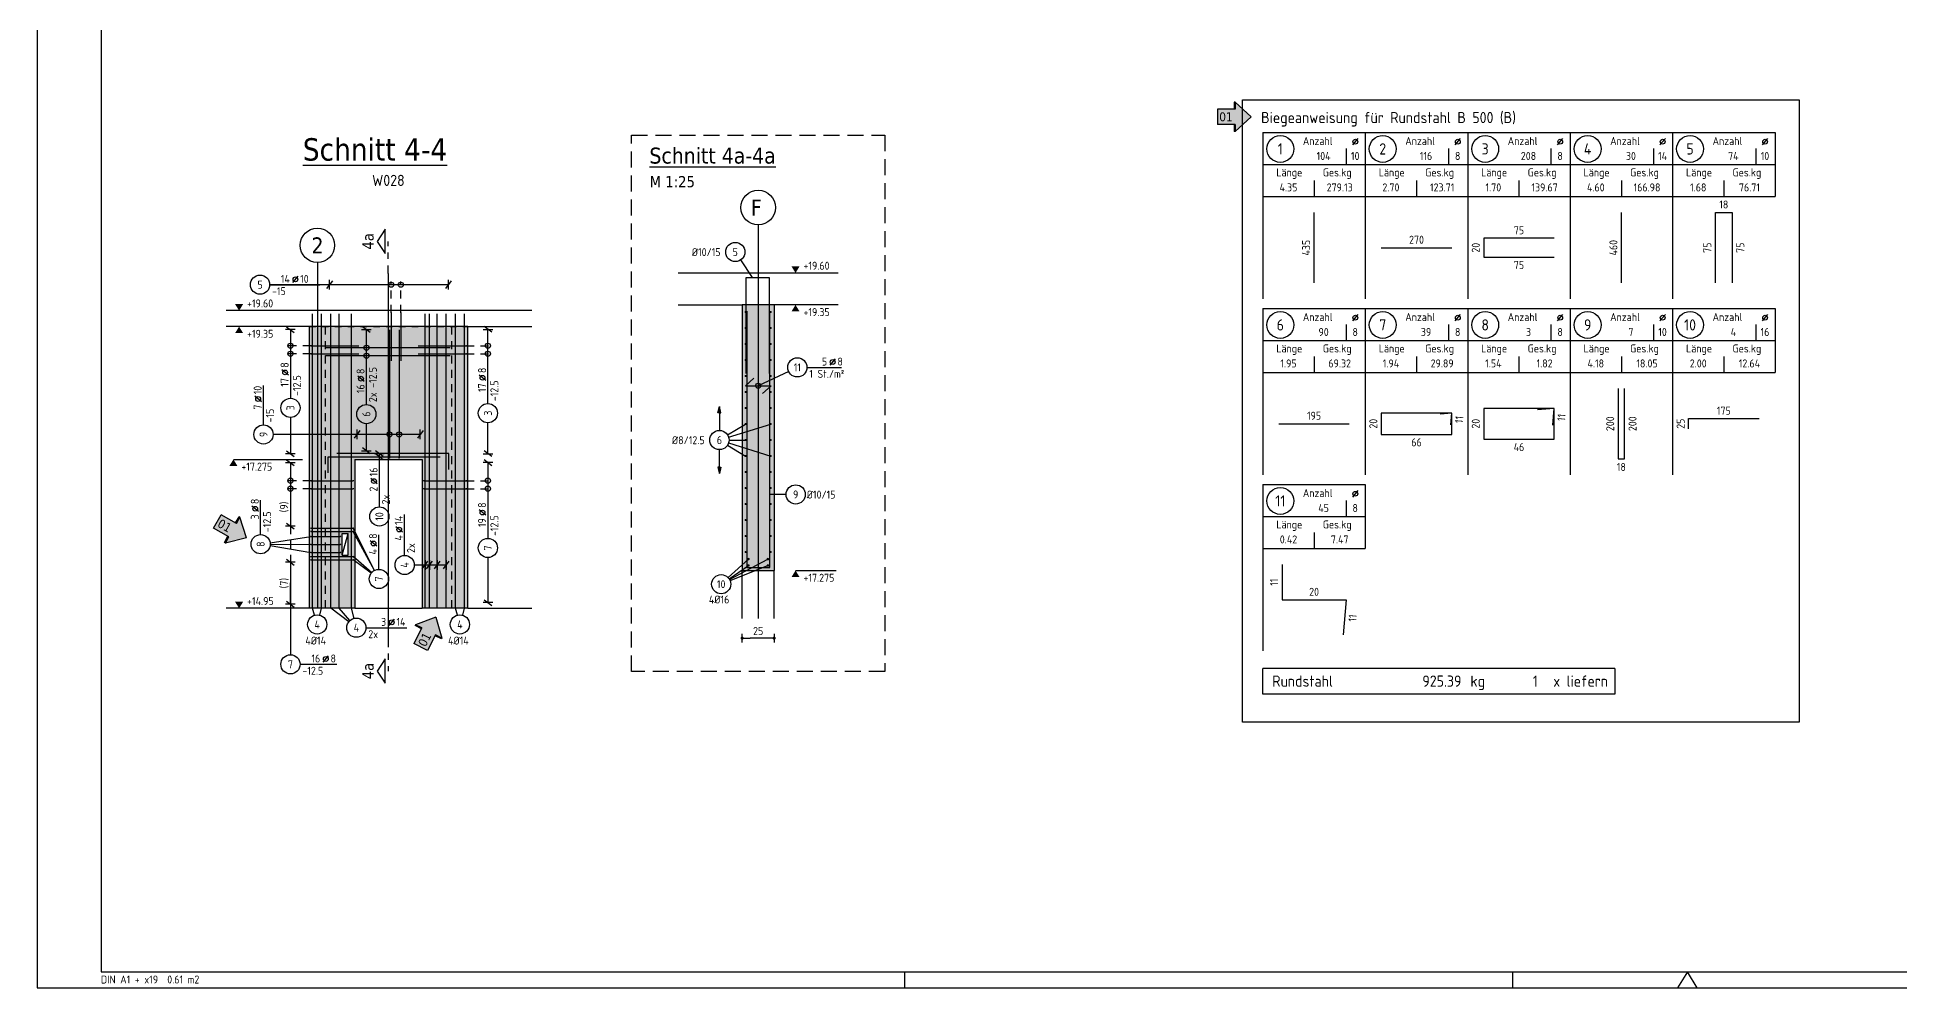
# Model space of a CAD drawing. Extents: x 0 to 59.2, y -11.4 to 29.7.
# Drawn here: x 0 to 29.09, y 0 to 14.85 of the extents above; entities that cross this region are included whole.
import ezdxf
from ezdxf.enums import TextEntityAlignment as Align

# ---------------------------------------------------------------- set-up
doc = ezdxf.new("R2010")
doc.units = 0
doc.header["$LTSCALE"] = 0.5
for name, pattern in [('AUSGEZOGEN', [1000.01, 1000, 0.01]), ('DASHDOTSMALL', [1.05, 0.5, -0.25, 0.05, -0.25]), ('DOT', [0.175, 0.05, -0.125]), ('STRICHLINIE', [0.75, 0.5, -0.25]), ('STRICHPUNKT2', [0.55, 0.25, -0.125, 0.05, -0.125]), ('VERDECKT', [0.375, 0.25, -0.125])]:
    doc.linetypes.add(name, pattern=pattern)
for name, color, linetype in [('ACHSEN', 7, 'Continuous'), ('AFU', 7, 'Continuous'), ('BETON', 7, 'Continuous'), ('DETAIL', 7, 'Continuous'), ('DRUEBER', 7, 'Continuous'), ('grau_dunkel', 7, 'Continuous'), ('grau_hell', 7, 'Continuous'), ('grau_mittel', 7, 'Continuous'), ('HILFE', 7, 'Continuous'), ('index', 7, 'Continuous'), ('koten', 7, 'Continuous'), ('MASSE', 7, 'Continuous'), ('OBJEKT', 7, 'Continuous'), ('RAHMEN', 7, 'Continuous'), ('RND', 7, 'Continuous'), ('RND_BILD', 7, 'Continuous'), ('SCHNITTE', 7, 'Continuous'), ('SFP_Achsen', 7, 'Continuous'), ('TEXT', 7, 'Continuous'), ('VERDECKT', 7, 'Continuous')]:
    doc.layers.add(name, color=color, linetype=linetype)
doc.layers.add('NOPLOT', color=7, linetype='Continuous', plot=False)
doc.styles.add('helv', font='tahoma.ttf')
doc.styles.add('txt', font='isocp.shx')
doc.linetypes.add('AFU_50K', pattern='A,0.15,["/",Standard,S=0.2,R=0,X=-0.01,Y=-0.1],0.07,["/",Standard,S=0.2,R=0,X=-0.01,Y=-0.1],0.15', length=0.37)
doc.linetypes.add('AFU_50L', pattern='A,0.75,["/",Standard,S=0.2,R=0,X=-0.01,Y=-0.1],0.07,["/",Standard,S=0.2,R=0,X=-0.01,Y=-0.1],0.75', length=1.57)
doc.dimstyles.new('DOT_I', dxfattribs={"dimscale": 0.5, "dimtxt": 0.25, "dimasz": 0.25, "dimexe": 0.1, "dimexo": 0.3, "dimgap": 0.1, "dimtad": 1, "dimdec": 3, "dimzin": 3, "dimtxsty": 'txt', "dimblk": 'DOT', "dimblk1": 'DOT', "dimblk2": 'DOT', "dimsah": 1, "dimcen": 0.1, "dimse1": 1, "dimse2": 1, "dimazin": 0, "dimtfac": 1, "dimtdec": 4, "dimtix": 1, "dimtmove": 2, "dimatfit": 3, "dimfxl": 0, "dimtvp": 1, "dimtolj": 1, "dimtzin": 0, "dimarcsym": 0})

# ---------------------------------------------------------------- blocks, each defined once
blk = doc.blocks.new('A1-19-0')
at = {"layer": 'RAHMEN'}
for p, q in [((0, 59.4), (0, 0)), ((0, 0), (103.1, 0))]:
    blk.add_line(p, q, dxfattribs=at)
at = {"layer": 'RAHMEN', "color": 5}
for p, q in [((2, 58.9), (2, 0.5)), ((2, 0.5), (102.6, 0.5))]:
    blk.add_line(p, q, dxfattribs=at)
at = {"layer": 'RAHMEN', "color": 7}
for p, q in [((27.1, 0), (27.1, 0.5)), ((46.1, 0), (46.1, 0.5))]:
    blk.add_line(p, q, dxfattribs=at)
at = {"layer": 'RAHMEN', "color": 7, "linetype": 'Continuous'}
for p, q in [((51.55, 0.5), (51.24, 0)), ((51.86, 0), (51.55, 0.5))]:
    blk.add_line(p, q, dxfattribs=at)
at = {"layer": 'RAHMEN', "color": 7, "style": 'txt'}
blk.add_text('DIN A1 + x19  0.61 m2', height=0.25, dxfattribs=at).set_placement((1.989, 0.133))
blk = doc.blocks.new('SCHN-2')
at = {"layer": 'SCHNITTE', "color": 6, "linetype": 'Continuous'}
blk.add_lwpolyline([(0.378, 0.088), (0, 0.34), (-0.378, 0.088)], close=True, dxfattribs=at)
at = {"layer": 'SCHNITTE', "color": 1, "linetype": 'DASHDOTSMALL', "style": 'helv'}
blk.add_attdef('SCHN-2', text='', height=0.35, dxfattribs=at).set_placement((0, 0.45), align=Align.CENTER)
blk = doc.blocks.new('okrd_o')
at = {"layer": 'koten', "color": 7, "linetype": 'Continuous'}
blk.add_solid([(-0.125, 0.202), (0.125, 0.202), (0, 0)], dxfattribs=at)
at = {"layer": 'koten', "style": 'txt'}
blk.add_attdef('OKRD', (0.25, 0.1), '', height=0.25, dxfattribs=at)
blk = doc.blocks.new('okrd_u')
at = {"layer": 'koten', "color": 7, "linetype": 'Continuous'}
blk.add_solid([(-0.125, -0.202), (0.125, -0.202), (0, 0)], dxfattribs=at)
at = {"layer": 'koten', "style": 'txt'}
blk.add_attdef('OKRD', (0.25, -0.35), '', height=0.25, dxfattribs=at)
blk = doc.blocks.new('lei_gre')
at = {"layer": 'RND', "color": 7, "linetype": 'Continuous'}
for p, q in [((-0.09, -0.12), (0.09, 0.12)), ((0, 0.15), (0, -0.15))]:
    blk.add_line(p, q, dxfattribs=at)
blk = doc.blocks.new('RND_LEI')
at = {"layer": 'RND', "color": 7, "linetype": 'Continuous'}
blk.add_line((1.022, 0.066), (1.19, 0.27), dxfattribs=at)
for centre, radius in [((0, 0), 0.3), ((1.106, 0.168), 0.075)]:
    blk.add_circle(centre, radius, dxfattribs=at)
at = {"layer": 'RND', "color": 7, "linetype": 'Continuous', "style": 'txt'}
blk.add_attdef('POSL', text='', height=0.25, dxfattribs=at).set_placement((0, 0), align=Align.MIDDLE)
blk.add_attdef('ANZ', text='', height=0.25, dxfattribs=at).set_placement((0.931, 0.057), align=Align.RIGHT)
for tag, p in [('DUM', (1.253, 0.057)), ('ABSTD', (1.674, 0.057)), ('POSTXT', (0.374, -0.327))]:
    blk.add_attdef(tag, p, '', height=0.25, dxfattribs=at)
blk = doc.blocks.new('RND_HIN')
at = {"layer": 'RND', "color": 7, "linetype": 'Continuous'}
blk.add_circle((0, 0), 0.3, dxfattribs=at)
at = {"layer": 'RND', "color": 7, "linetype": 'Continuous', "style": 'txt'}
blk.add_attdef('POSI', text='', height=0.25, dxfattribs=at).set_placement((0, 0), align=Align.MIDDLE)
blk = doc.blocks.new('DOT')
at = {"layer": 'MASSE', "color": 7, "linetype": 'Continuous'}
for p, q in [((0, 0), (-1, 0)), ((0, 0.54), (0, -0.54))]:
    blk.add_line(p, q, dxfattribs=at)
at = {"layer": 'MASSE', "color": 7, "linetype": 'Continuous', "const_width": 0.2}
blk.add_lwpolyline([(-0.1, 0, 1), (0.1, 0, 1)], format="xyb", close=True, dxfattribs=at)
blk = doc.blocks.new('*D35')
at = {"layer": 'Defpoints', "color": 0, "linetype": 'AUSGEZOGEN', "transparency": 16777216}
for p in [(11.011, 5.462), (11.011, 5.462), (11.511, 5.462)]:
    blk.add_point(p, dxfattribs=at)
at = {"layer": 'MASSE', "color": 0, "linetype": 'AUSGEZOGEN', "lineweight": -2, "transparency": 16777216}
blk.add_line((11.386, 5.462), (11.136, 5.462), dxfattribs=at)
at = {"layer": 'MASSE', "color": 0, "linetype": 'AUSGEZOGEN', "lineweight": -2, "transparency": 16777216, "xscale": 0.125, "yscale": 0.125, "zscale": 0.125, "rotation": 180}
blk.add_blockref('DOT', (11.011, 5.462), dxfattribs=at)
at = {"layer": 'MASSE', "color": 0, "linetype": 'AUSGEZOGEN', "lineweight": -2, "transparency": 16777216, "xscale": 0.125, "yscale": 0.125, "zscale": 0.125}
blk.add_blockref('DOT', (11.511, 5.462), dxfattribs=at)
at = {"layer": 'MASSE', "color": 0, "linetype": 'AUSGEZOGEN', "transparency": 16777216, "insert": (11.261, 5.574), "char_height": 0.125, "attachment_point": 5, "style": 'txt'}
blk.add_mtext('\\A1;25', dxfattribs=at)
blk = doc.blocks.new('Pfeillinie')
at = {"layer": 'TEXT', "linetype": 'Continuous'}
blk.add_hatch(color=7, dxfattribs=at).paths.add_polyline_path([(0, 0), (-0.8, 0.2), (-0.8, 0), (-0.8, -0.2)])
at = {"layer": 'TEXT', "color": 7, "linetype": 'Continuous'}
for p, q in [((-0.8, 0), (-0.8, 0.2)), ((-0.8, 0.2), (0, 0)), ((-0.8, 0), (-0.8, -0.2)), ((-0.8, -0.2), (0, 0))]:
    blk.add_line(p, q, dxfattribs=at)
blk = doc.blocks.new('RND_LIS2')
at = {"layer": 'RND', "color": 3, "linetype": 'Continuous'}
for p, q in [((0, 0), (0, -5.2)), ((0, 0), (3.2, 0)), ((3.2, 0), (3.2, -2)), ((2.6, -0.503), (2.6, -1)), ((0, -1), (3.2, -1)), ((1.6, -1.503), (1.6, -2)), ((0, -2), (3.2, -2))]:
    blk.add_line(p, q, dxfattribs=at)
at = {"layer": 'RND', "color": 7, "linetype": 'Continuous'}
blk.add_line((2.805, -0.39), (2.973, -0.186), dxfattribs=at)
at = {"layer": 'RND', "color": 1, "linetype": 'Continuous'}
blk.add_circle((0.545, -0.513), 0.42, dxfattribs=at)
at = {"layer": 'RND', "color": 7, "linetype": 'Continuous'}
blk.add_circle((2.889, -0.288), 0.075, dxfattribs=at)
at = {"layer": 'RND', "color": 7, "linetype": 'Continuous', "style": 'txt'}
for s, p in [('Anzahl', (1.249, -0.391)), ('Länge', (0.42, -1.373)), ('Ges.kg', (1.872, -1.373))]:
    blk.add_text(s, height=0.25, dxfattribs=at).set_placement(p)
at = {"layer": 'RND', "color": 1, "linetype": 'Continuous', "style": 'txt'}
blk.add_attdef('POS1', text='', height=0.35, dxfattribs=at).set_placement((0.545, -0.513), align=Align.MIDDLE)
at = {"layer": 'RND', "color": 7, "linetype": 'Continuous', "style": 'txt'}
for tag, p in [('STK1', (1.897, -0.859)), ('DS1', (2.885, -0.859)), ('LANG1', (0.8, -1.841)), ('GEW', (2.4, -1.841))]:
    blk.add_attdef(tag, text='', height=0.25, dxfattribs=at).set_placement(p, align=Align.CENTER)
blk = doc.blocks.new('RND_SUM')
at = {"layer": 'RND', "color": 5, "linetype": 'Continuous'}
for p, q in [((0, 0), (0, 0.8)), ((11, 0.8), (0, 0.8)), ((11, 0.8), (11, 0)), ((11, 0), (0, 0))]:
    blk.add_line(p, q, dxfattribs=at)
at = {"layer": 'RND', "color": 1, "linetype": 'Continuous', "style": 'txt'}
for s, p in [('Rundstahl', (0.292, 0.235)), ('kg', (6.483, 0.235))]:
    blk.add_text(s, height=0.35, dxfattribs=at).set_placement(p)
blk.add_text('x liefern', height=0.35, dxfattribs=at).set_placement((10.784, 0.235), align=Align.RIGHT)
for tag, p in [('RND-S', (6.203, 0.235)), ('RND-Z', (8.59, 0.235))]:
    blk.add_attdef(tag, text='', height=0.35, dxfattribs=at).set_placement(p, align=Align.RIGHT)
blk = doc.blocks.new('hin_ind5')
at = {"layer": 'grau_hell', "linetype": 'AUSGEZOGEN'}
h = blk.add_hatch(color=9, dxfattribs=at)
h.dxf.hatch_style = 2
h.paths.add_polyline_path([(0, 0), (0.619, -0.577), (0.619, -0.3), (1.306, -0.3), (1.306, 0.3), (0.619, 0.3), (0.619, 0.577)])
h.paths.add_polyline_path([(0.34, -0.274), (1.311, -0.274), (1.311, 0.274), (0.34, 0.274)], flags=9)
at = {"layer": 'OBJEKT', "linetype": 'AUSGEZOGEN'}
for points in [[(0.619, 0.3), (0.66, 0.3), (0.66, 0.577), (0.619, 0.577)], [(0.619, -0.577), (0.66, -0.577), (0.66, -0.3), (0.619, -0.3)]]:
    blk.add_hatch(color=1, dxfattribs=at).paths.add_polyline_path(points)
at = {"layer": 'OBJEKT', "color": 1, "linetype": 'AUSGEZOGEN'}
for p, q in [((0, 0), (0.619, 0.577)), ((0, 0), (0.619, -0.577)), ((0.619, 0.577), (0.619, 0.3)), ((0.619, 0.577), (0.66, 0.577)), ((0.619, 0.3), (1.306, 0.3)), ((0.66, 0.577), (0.66, 0.3)), ((1.306, 0.3), (1.306, -0.3)), ((0.619, -0.3), (0.619, -0.577)), ((0.619, -0.3), (1.306, -0.3)), ((0.66, -0.3), (0.66, -0.577))]:
    blk.add_line(p, q, dxfattribs=at)
at = {"layer": 'OBJEKT', "color": 7, "linetype": 'AUSGEZOGEN'}
blk.add_line((0.619, -0.577), (0.66, -0.577), dxfattribs=at)
at = {"layer": 'index', "color": 1, "linetype": 'Continuous', "style": 'helv'}
blk.add_attdef('INDEX', text='', height=0.35, rotation=360, dxfattribs=at).set_placement((1.259, 0), align=Align.MIDDLE_RIGHT)

msp = doc.modelspace()

# ---------------------------------------------------------------- hatches: boundary and pattern name
at = {"layer": 'grau_dunkel'}
h = msp.add_hatch(color=21, dxfattribs=at)
h.paths.add_polyline_path([(6.725, 10.329), (6.475, 10.329), (6.475, 5.929), (6.725, 5.929)])
h.paths.add_polyline_path([(4.25, 5.929), (4.5, 5.929), (4.5, 10.329), (4.25, 10.329)])
at = {"layer": 'grau_hell'}
h = msp.add_hatch(color=9, dxfattribs=at)
h.paths.add_polyline_path([(6.475, 10.329), (6.41, 10.329), (6.41, 5.929), (6.475, 5.929)])
h.paths.add_polyline_path([(6.26, 5.929), (6.41, 5.929), (6.41, 10.329)])
h.paths.add_polyline_path([(6.41, 10.329), (6.26, 10.329), (6.26, 5.929)])
h.paths.add_polyline_path([(4.765, 7.096), (4.855, 7.096), (4.855, 6.761), (4.765, 6.761)])
h.paths.add_polyline_path([(4.5, 5.929), (4.96, 5.929), (4.96, 8.254), (6.01, 8.254), (6.01, 5.929), (6.26, 5.929), (6.26, 10.329), (4.5, 10.329)])
at = {"layer": 'grau_mittel'}
msp.add_hatch(color=61, dxfattribs=at).paths.add_polyline_path([(11.511, 10.668), (11.011, 10.668), (11.011, 6.518), (11.511, 6.518)])

# ---------------------------------------------------------------- linework, layer by layer
at = {"layer": 'ACHSEN', "color": 140, "linetype": 'AUSGEZOGEN'}
for p, q in [((11.261, 11.918), (11.261, 5.768)), ((4.375, 11.329), (4.375, 5.929))]:
    msp.add_line(p, q, dxfattribs=at)
at = {"layer": 'AFU', "color": 8, "linetype": 'AFU_50K'}
msp.add_line((11.511, 10.668), (11.011, 10.668), dxfattribs=at)
at = {"layer": 'AFU', "color": 8, "linetype": 'AFU_50L'}
for p, q in [((6.725, 10.329), (4.25, 10.329)), ((4.96, 5.929), (4.25, 5.929)), ((6.725, 5.929), (6.01, 5.929))]:
    msp.add_line(p, q, dxfattribs=at)
at = {"layer": 'BETON', "color": 6, "linetype": 'AUSGEZOGEN'}
for p, q in [((10.011, 11.168), (12.511, 11.168)), ((7.725, 10.579), (2.95, 10.579)), ((10.011, 10.668), (11.011, 10.668)), ((11.011, 10.668), (11.011, 6.518)), ((11.511, 10.668), (11.511, 6.518)), ((12.511, 10.668), (11.511, 10.668)), ((4.25, 10.329), (2.95, 10.329)), ((4.25, 5.929), (4.25, 10.329)), ((6.725, 5.929), (6.725, 10.329)), ((6.725, 10.329), (7.725, 10.329)), ((4.96, 8.254), (4.96, 5.929)), ((4.96, 8.254), (6.01, 8.254)), ((6.01, 8.254), (6.01, 5.929)), ((4.765, 6.761), (4.765, 7.096)), ((4.765, 7.096), (4.855, 7.096)), ((4.855, 6.761), (4.855, 7.096)), ((4.765, 6.761), (4.855, 6.761)), ((11.011, 6.518), (11.511, 6.518)), ((4.25, 5.929), (2.95, 5.929)), ((4.96, 5.929), (6.01, 5.929)), ((6.725, 5.929), (7.725, 5.929))]:
    msp.add_line(p, q, dxfattribs=at)
at = {"layer": 'DETAIL', "color": 102, "linetype": 'STRICHLINIE'}
msp.add_lwpolyline([(13.241, 13.319), (13.241, 4.941), (9.282, 4.941), (9.282, 13.319)], close=True, dxfattribs=at)
at = {"layer": 'DRUEBER', "color": 7, "linetype": 'DOT'}
msp.add_line((4.25, 10.329), (6.725, 10.329), dxfattribs=at)
at = {"layer": 'HILFE', "color": 102, "linetype": 'AUSGEZOGEN'}
for p, q in [((3.064, 8.254), (4.143, 8.254)), ((11.844, 6.518), (12.478, 6.518))]:
    msp.add_line(p, q, dxfattribs=at)
at = {"layer": 'NOPLOT', "color": 191, "linetype": 'AUSGEZOGEN'}
msp.add_line((5.479, 11.161), (5.479, 5.448), dxfattribs=at)
at = {"layer": 'OBJEKT', "color": 7, "linetype": 'AUSGEZOGEN'}
for p, q in [((4.765, 6.761), (4.855, 7.096)), ((11.011, 5.768), (11.011, 6.518)), ((11.511, 5.768), (11.511, 6.518))]:
    msp.add_line(p, q, dxfattribs=at)
at = {"layer": 'RND', "color": 102, "linetype": 'AUSGEZOGEN'}
for p, q in [((10.987, 11.37), (11.169, 11.098)), ((11.737, 9.627), (11.261, 9.405)), ((10.783, 8.636), (11.065, 8.807)), ((10.799, 8.602), (11.457, 8.807)), ((10.783, 8.479), (11.065, 8.307)), ((10.799, 8.513), (11.457, 8.307)), ((10.805, 8.557), (11.065, 8.557)), ((5.344, 8.153), (5.344, 8.345)), ((11.697, 7.707), (11.441, 7.707)), ((3.638, 6.95), (4.275, 7.051)), ((5.269, 6.521), (4.935, 7.18)), ((5.266, 6.519), (4.935, 7.13)), ((3.637, 6.909), (4.275, 6.801)), ((3.639, 6.93), (4.275, 6.926)), ((5.224, 6.485), (4.935, 6.735)), ((10.793, 6.407), (11.108, 6.697)), ((10.815, 6.376), (11.413, 6.697)), ((5.217, 6.476), (4.935, 6.685)), ((5.888, 6.605), (6.388, 6.605)), ((10.806, 6.39), (11.108, 6.597)), ((10.822, 6.361), (11.413, 6.597)), ((4.33, 5.82), (4.298, 5.929)), ((4.412, 5.821), (4.441, 5.929)), ((4.865, 5.716), (4.588, 5.929)), ((4.885, 5.737), (4.714, 5.929)), ((4.948, 5.77), (4.908, 5.929)), ((6.563, 5.821), (6.533, 5.929)), ((6.645, 5.82), (6.676, 5.929))]:
    msp.add_line(p, q, dxfattribs=at)
at = {"layer": 'RND', "color": 7, "linetype": 'AUSGEZOGEN'}
for p, q in [((4.565, 10.984), (3.63, 10.984)), ((3.63, 10.984), (4.416, 10.984)), ((6.422, 10.984), (4.565, 10.984)), ((3.955, 10.282), (3.955, 9.21)), ((5.141, 9.112), (5.141, 10.283)), ((7.039, 9.127), (7.039, 10.286)), ((12.022, 9.692), (12.562, 9.692)), ((3.534, 8.795), (3.534, 9.409)), ((3.955, 8.91), (3.955, 8.344)), ((5.141, 8.388), (5.141, 8.812)), ((7.039, 8.344), (7.039, 8.827)), ((4.995, 8.645), (3.684, 8.645)), ((5.983, 8.645), (4.995, 8.645)), ((3.955, 8.203), (3.955, 7.213)), ((5.344, 7.513), (5.344, 8.153)), ((7.039, 8.206), (7.039, 7.021)), ((3.489, 7.08), (3.489, 7.62)), ((5.738, 6.755), (5.738, 7.395)), ((5.337, 6.537), (5.337, 7.077)), ((7.039, 6.721), (7.039, 6.017)), ((3.955, 6.649), (3.955, 5.993)), ((3.955, 5.993), (3.955, 6.324)), ((3.955, 5.993), (3.955, 5.203)), ((5.134, 5.625), (5.774, 5.625)), ((4.105, 5.053), (4.679, 5.053))]:
    msp.add_line(p, q, dxfattribs=at)
at = {"layer": 'RND', "color": 102, "linetype": 'VERDECKT'}
for p, q in [((5.53, 10.544), (5.53, 11.034)), ((5.68, 10.544), (5.68, 11.034)), ((4.275, 10.03), (3.905, 10.03)), ((4.275, 9.905), (3.905, 9.905)), ((6.7, 10.03), (7.089, 10.03)), ((6.7, 9.905), (7.089, 9.905)), ((4.275, 7.922), (3.905, 7.922)), ((6.7, 7.922), (7.089, 7.922)), ((4.275, 7.797), (3.905, 7.797)), ((6.7, 7.797), (7.089, 7.797))]:
    msp.add_line(p, q, dxfattribs=at)
at = {"layer": 'RND', "color": 7, "linetype": 'VERDECKT'}
msp.add_line((3.955, 7.213), (3.955, 6.649), dxfattribs=at)
at = {"layer": 'RND', "color": 1, "linetype": 'AUSGEZOGEN'}
for points in [[(11.071, 9.598), (11.071, 11.098), (11.431, 11.098), (11.431, 9.598)], [(4.298, 5.929), (4.298, 10.529)], [(4.441, 5.929), (4.441, 10.529)], [(4.588, 5.929), (4.588, 10.529)], [(4.714, 5.929), (4.714, 10.529)], [(4.908, 5.929), (4.908, 10.529)], [(5.53, 10.544), (5.53, 9.794)], [(5.68, 10.544), (5.68, 9.794)], [(6.057, 5.929), (6.057, 10.529)], [(6.127, 5.929), (6.127, 10.529)], [(6.249, 5.929), (6.249, 10.529)], [(6.388, 5.929), (6.388, 10.529)], [(6.533, 5.929), (6.533, 10.529)], [(6.676, 5.929), (6.676, 10.529)], [(11.081, 10.568), (11.081, 6.568), (11.441, 6.568), (11.441, 10.568)], [(5.502, 10.279), (5.502, 8.279)], [(5.652, 10.279), (5.652, 8.279)], [(4.275, 10.03), (5.025, 10.03)], [(4.275, 9.905), (5.025, 9.905)], [(6.45, 9.999), (4.5, 9.999)], [(5.95, 10.03), (6.7, 10.03)], [(5.95, 9.905), (6.7, 9.905)], [(6.45, 9.874), (4.5, 9.874)], [(11.195, 9.525), (11.061, 9.405), (11.461, 9.405), (11.33, 9.284)], [(4.543, 8.045), (4.543, 8.295), (6.293, 8.295)], [(6.43, 8.095), (6.43, 8.345), (4.68, 8.345)], [(4.275, 7.922), (4.935, 7.922)], [(6.04, 7.922), (6.7, 7.922)], [(4.275, 7.797), (4.935, 7.797)], [(6.04, 7.797), (6.7, 7.797)], [(4.275, 7.18), (4.935, 7.18)], [(4.275, 7.13), (4.935, 7.13)], [(4.275, 7.051), (4.735, 7.051)], [(4.275, 6.926), (4.735, 6.926)], [(4.275, 6.801), (4.735, 6.801)], [(4.275, 6.735), (4.935, 6.735)], [(4.275, 6.685), (4.935, 6.685)]]:
    msp.add_lwpolyline(points, dxfattribs=at)
at = {"layer": 'RND', "color": 7, "linetype": 'AUSGEZOGEN'}
for points, const_width in [([(5.53, 10.55, -1), (5.53, 10.538, -1)], 0.0125), ([(5.68, 10.55, -1), (5.68, 10.538, -1)], 0.0125), ([(11.057, 10.557, 1), (11.073, 10.557, 1)], 0.016), ([(11.465, 10.557, -1), (11.449, 10.557, -1)], 0.016), ([(11.057, 10.307, 1), (11.073, 10.307, 1)], 0.016), ([(11.465, 10.307, -1), (11.449, 10.307, -1)], 0.016), ([(4.275, 10.037, -1), (4.275, 10.024, -1)], 0.0125), ([(4.275, 9.912, -1), (4.275, 9.899, -1)], 0.0125), ([(6.7, 10.037, -1), (6.7, 10.024, -1)], 0.0125), ([(6.7, 9.912, -1), (6.7, 9.899, -1)], 0.0125), ([(11.057, 10.057, 1), (11.073, 10.057, 1)], 0.016), ([(11.465, 10.057, -1), (11.449, 10.057, -1)], 0.016), ([(11.057, 9.807, 1), (11.073, 9.807, 1)], 0.016), ([(11.465, 9.807, -1), (11.449, 9.807, -1)], 0.016), ([(11.057, 9.557, 1), (11.073, 9.557, 1)], 0.016), ([(11.057, 9.307, 1), (11.073, 9.307, 1)], 0.016), ([(11.465, 9.557, -1), (11.449, 9.557, -1)], 0.016), ([(11.465, 9.307, -1), (11.449, 9.307, -1)], 0.016), ([(11.057, 9.057, 1), (11.073, 9.057, 1)], 0.016), ([(11.465, 9.057, -1), (11.449, 9.057, -1)], 0.016), ([(11.057, 8.807, 1), (11.073, 8.807, 1)], 0.016), ([(11.465, 8.807, -1), (11.449, 8.807, -1)], 0.016), ([(11.057, 8.557, 1), (11.073, 8.557, 1)], 0.016), ([(11.465, 8.557, -1), (11.449, 8.557, -1)], 0.016), ([(5.502, 8.285, -1), (5.502, 8.273, -1)], 0.0125), ([(5.652, 8.285, -1), (5.652, 8.273, -1)], 0.0125), ([(11.057, 8.307, 1), (11.073, 8.307, 1)], 0.016), ([(11.465, 8.307, -1), (11.449, 8.307, -1)], 0.016), ([(4.275, 7.929, -1), (4.275, 7.916, -1)], 0.0125), ([(4.935, 7.929, -1), (4.935, 7.916, -1)], 0.0125), ([(6.04, 7.929, -1), (6.04, 7.916, -1)], 0.0125), ([(6.7, 7.929, -1), (6.7, 7.916, -1)], 0.0125), ([(11.057, 8.057, 1), (11.073, 8.057, 1)], 0.016), ([(11.465, 8.057, -1), (11.449, 8.057, -1)], 0.016), ([(4.275, 7.804, -1), (4.275, 7.791, -1)], 0.0125), ([(4.935, 7.804, -1), (4.935, 7.791, -1)], 0.0125), ([(6.04, 7.804, -1), (6.04, 7.791, -1)], 0.0125), ([(6.7, 7.804, -1), (6.7, 7.791, -1)], 0.0125), ([(11.057, 7.807, 1), (11.073, 7.807, 1)], 0.016), ([(11.057, 7.557, 1), (11.073, 7.557, 1)], 0.016), ([(11.465, 7.807, -1), (11.449, 7.807, -1)], 0.016), ([(11.465, 7.557, -1), (11.449, 7.557, -1)], 0.016), ([(11.057, 7.307, 1), (11.073, 7.307, 1)], 0.016), ([(11.465, 7.307, -1), (11.449, 7.307, -1)], 0.016), ([(4.275, 7.186, -1), (4.275, 7.174, -1)], 0.0125), ([(4.275, 7.136, -1), (4.275, 7.124, -1)], 0.0125), ([(4.275, 7.057, -1), (4.275, 7.044, -1)], 0.0125), ([(4.735, 7.057, -1), (4.735, 7.044, -1)], 0.0125), ([(4.935, 7.186, -1), (4.935, 7.174, -1)], 0.0125), ([(4.935, 7.136, -1), (4.935, 7.124, -1)], 0.0125), ([(11.057, 7.057, 1), (11.073, 7.057, 1)], 0.016), ([(11.465, 7.057, -1), (11.449, 7.057, -1)], 0.016), ([(4.275, 6.932, -1), (4.275, 6.919, -1)], 0.0125), ([(4.275, 6.807, -1), (4.275, 6.794, -1)], 0.0125), ([(4.275, 6.741, -1), (4.275, 6.728, -1)], 0.0125), ([(4.275, 6.691, -1), (4.275, 6.678, -1)], 0.0125), ([(4.735, 6.932, -1), (4.735, 6.919, -1)], 0.0125), ([(4.735, 6.807, -1), (4.735, 6.794, -1)], 0.0125), ([(4.935, 6.741, -1), (4.935, 6.728, -1)], 0.0125), ([(4.935, 6.691, -1), (4.935, 6.678, -1)], 0.0125), ([(11.057, 6.807, 1), (11.073, 6.807, 1)], 0.016), ([(11.098, 6.697, 1), (11.118, 6.697, 1)], 0.02), ([(11.423, 6.697, -1), (11.403, 6.697, -1)], 0.02), ([(11.465, 6.807, -1), (11.449, 6.807, -1)], 0.016), ([(11.098, 6.597, 1), (11.118, 6.597, 1)], 0.02), ([(11.423, 6.597, -1), (11.403, 6.597, -1)], 0.02)]:
    msp.add_lwpolyline(points, format="xyb", close=True, dxfattribs=dict(at, const_width=const_width))
at = {"layer": 'RND', "color": 102, "linetype": 'AUSGEZOGEN'}
for points in [[(10.655, 9.08), (10.655, 8.707)], [(10.655, 8.035), (10.655, 8.407)]]:
    msp.add_lwpolyline(points, dxfattribs=at)
at = {"layer": 'RND', "color": 7, "linetype": 'AUSGEZOGEN'}
for centre in [(5.53, 10.984), (5.68, 10.984), (3.955, 10.03), (3.955, 9.905), (5.141, 9.999), (5.141, 9.874), (7.039, 10.03), (7.039, 9.905), (11.261, 9.405), (5.502, 8.645), (5.652, 8.645), (3.955, 7.922), (7.039, 7.922), (3.955, 7.797), (7.039, 7.797)]:
    msp.add_circle(centre, 0.04, dxfattribs=at)
at = {"layer": 'RND_BILD', "color": 1, "linetype": 'AUSGEZOGEN'}
for points in [[(19.944, 11.012), (19.944, 12.112)], [(24.744, 11.012), (24.744, 12.112)], [(26.212, 11.012), (26.212, 12.112), (26.476, 12.112), (26.476, 11.012)], [(23.694, 11.709), (22.594, 11.709), (22.594, 11.416), (23.694, 11.416)], [(20.994, 11.562), (22.094, 11.562)], [(24.694, 9.362), (24.694, 8.262), (24.793, 8.262), (24.793, 9.362)], [(23.671, 8.789), (23.694, 9.051), (22.594, 9.051), (22.594, 8.573), (23.694, 8.573), (23.694, 9.051), (23.432, 9.029)], [(19.394, 8.812), (20.494, 8.812)], [(22.078, 8.796), (22.094, 8.979), (20.994, 8.979), (20.994, 8.646), (22.094, 8.646), (22.094, 8.979), (21.911, 8.963)], [(25.794, 8.734), (25.794, 8.891), (26.894, 8.891)], [(19.443, 6.612), (19.443, 6.061), (20.445, 6.061), (20.397, 5.512)]]:
    msp.add_lwpolyline(points, dxfattribs=at)
at = {"layer": 'SCHNITTE', "color": 6, "linetype": 'STRICHPUNKT2'}
for p, q in [((5.479, 11.161), (5.479, 11.661)), ((5.479, 5.448), (5.479, 4.948))]:
    msp.add_line(p, q, dxfattribs=at)
at = {"layer": 'SFP_Achsen', "color": 7, "linetype": 'AUSGEZOGEN'}
for centre in [(11.261, 12.189), (4.375, 11.599)]:
    msp.add_circle(centre, 0.27, dxfattribs=at)
at = {"layer": 'TEXT', "color": 1, "linetype": 'AUSGEZOGEN'}
msp.add_lwpolyline([(18.824, 13.871), (27.522, 13.871), (27.522, 4.147), (18.824, 4.147)], close=True, dxfattribs=at)
at = {"layer": 'VERDECKT', "color": 7, "linetype": 'VERDECKT'}
for p, q in [((4.5, 5.929), (4.5, 10.329)), ((6.475, 10.329), (4.5, 10.329)), ((6.475, 5.929), (6.475, 10.329))]:
    msp.add_line(p, q, dxfattribs=at)

# ---------------------------------------------------------------- block references
at = {"layer": 'index', "color": 7, "linetype": 'AUSGEZOGEN'}
ref = msp.add_blockref('hin_ind5', (18.959, 13.607), dxfattribs=dict(at, xscale=-0.4, yscale=0.4, zscale=0.4))
ref.add_attrib('INDEX', '01', dxfattribs={"color": 1, "linetype": 'Continuous', "height": 0.14, "rotation": 360, "style": 'helv'}).set_placement((18.673, 13.607), align=Align.MIDDLE_RIGHT)
ref = msp.add_blockref('hin_ind5', (3.268, 7.027), dxfattribs=dict(at, xscale=0.3999999999999999, yscale=0.3999999999999999, zscale=0.3999999999999999, rotation=150.480892073998))
ref.add_attrib('INDEX', '01', dxfattribs={"color": 1, "linetype": 'Continuous', "height": 0.14, "rotation": 330.4809, "style": 'helv'}).set_placement((3.019, 7.168), align=Align.MIDDLE_RIGHT)
ref = msp.add_blockref('hin_ind5', (6.227, 5.789), dxfattribs=dict(at, xscale=0.3999999999999999, yscale=0.3999999999999999, zscale=0.3999999999999999, rotation=243.1582993174219))
ref.add_attrib('INDEX', '01', dxfattribs={"color": 1, "linetype": 'Continuous', "height": 0.14, "rotation": 63.1583, "style": 'helv'}).set_placement((6.098, 5.534), align=Align.MIDDLE_RIGHT)
at = {"layer": 'koten', "color": 7, "linetype": 'AUSGEZOGEN', "xscale": 0.5, "yscale": 0.5, "zscale": 0.5}
for name, p, values in [('okrd_o', (11.844, 11.168), {'OKRD': '+19.60'}), ('okrd_o', (3.153, 10.579), {'OKRD': '+19.60'}), ('okrd_u', (11.844, 10.668), {'OKRD': '+19.35'}), ('okrd_u', (3.153, 10.329), {'OKRD': '+19.35'}), ('okrd_u', (3.064, 8.254), {'OKRD': '+17.275'}), ('okrd_u', (11.844, 6.518), {'OKRD': '+17.275'}), ('okrd_o', (3.153, 5.929), {'OKRD': '+14.95'})]:
    msp.add_blockref(name, p, dxfattribs=at).add_auto_attribs(values)
at = {"layer": 'RAHMEN', "color": 7, "linetype": 'AUSGEZOGEN', "xscale": 0.5, "yscale": 0.5, "zscale": 0.5}
msp.add_blockref('A1-19-0', (0, 0), dxfattribs=at)
at = {"layer": 'RND', "color": 7, "linetype": 'AUSGEZOGEN', "xscale": 0.5, "yscale": 0.5, "zscale": 0.5}
for name, p, values in [('RND_HIN', (10.903, 11.495), {'POSI': '5'}), ('RND_LEI', (3.48, 10.984), {'POSL': '5', 'DUM': '10', 'ANZ': '14', 'POSTXT': '-15'}), ('RND_LEI', (11.872, 9.692), {'POSL': '11', 'DUM': '8', 'ANZ': '5', 'POSTXT': '1 St./m²'}), ('RND_HIN', (10.655, 8.557), {'POSI': '6'}), ('RND_HIN', (11.847, 7.707), {'POSI': '9'}), ('RND_HIN', (10.683, 6.305), {'POSI': '10'}), ('RND_HIN', (4.373, 5.676), {'POSI': '4'}), ('RND_HIN', (6.602, 5.676), {'POSI': '4'}), ('RND_LEI', (4.984, 5.625), {'POSL': '4', 'DUM': '14', 'ANZ': '3', 'POSTXT': '2x'}), ('RND_LEI', (3.955, 5.053), {'POSL': '7', 'DUM': '8', 'ANZ': '16', 'POSTXT': '-12.5'})]:
    msp.add_blockref(name, p, dxfattribs=at).add_auto_attribs(values)
for p, rotation in [((4.565, 10.984), 180), ((6.422, 10.984), 180), ((3.955, 10.282), 270), ((5.141, 10.283), 90), ((7.039, 10.286), 90), ((4.995, 8.645), 180), ((5.983, 8.645), 180), ((3.955, 8.344), 270), ((3.955, 8.203), 270), ((5.141, 8.388), 90), ((5.344, 8.345), 90), ((5.344, 8.295), 90), ((7.039, 8.344), 90), ((7.039, 8.206), 270), ((3.955, 7.213), 270), ((3.955, 6.649), 270), ((6.127, 6.605), 1.733820034138281e-06), ((3.955, 5.993), 270), ((7.039, 6.017), 270)]:
    msp.add_blockref('lei_gre', p, dxfattribs=dict(at, rotation=rotation))
at = {"layer": 'RND', "color": 7, "linetype": 'AUSGEZOGEN', "xscale": 0.5, "yscale": 0.5, "zscale": 0.5, "rotation": 90}
for p, values in [((3.955, 9.06), {'POSL': '3', 'DUM': '8', 'ANZ': '17', 'POSTXT': '-12.5'}), ((5.141, 8.962), {'POSL': '6', 'DUM': '8', 'ANZ': '16', 'POSTXT': '2x -12.5'}), ((7.039, 8.977), {'POSL': '3', 'DUM': '8', 'ANZ': '17', 'POSTXT': '-12.5'}), ((3.534, 8.645), {'POSL': '9', 'DUM': '10', 'ANZ': '7', 'POSTXT': '-15'}), ((5.344, 7.363), {'POSL': '10', 'DUM': '16', 'ANZ': '2', 'POSTXT': '2x'}), ((3.489, 6.93), {'POSL': '8', 'DUM': '8', 'ANZ': '3', 'POSTXT': '-12.5'}), ((7.039, 6.871), {'POSL': '7', 'DUM': '8', 'ANZ': '19', 'POSTXT': '-12.5'}), ((5.738, 6.605), {'POSL': '4', 'DUM': '14', 'ANZ': '4', 'POSTXT': '2x'}), ((5.337, 6.387), {'POSL': '7', 'DUM': '8', 'ANZ': '4'})]:
    msp.add_blockref('RND_LEI', p, dxfattribs=at).add_auto_attribs(values)
at = {"layer": 'RND', "color": 102, "linetype": 'AUSGEZOGEN', "yscale": 0.125, "zscale": 0.125}
for p, xscale, rotation in [((10.655, 9.08), 0.125, 90.00000000000001), ((10.655, 8.035), -0.125, 90)]:
    msp.add_blockref('Pfeillinie', p, dxfattribs=dict(at, xscale=xscale, rotation=rotation))
at = {"layer": 'RND', "color": 7, "linetype": 'AUSGEZOGEN', "xscale": 0.5, "yscale": 0.5, "zscale": 0.5}
for p in [(6.057, 6.605), (6.249, 6.605), (6.388, 6.605)]:
    msp.add_blockref('lei_gre', p, dxfattribs=at)
at = {"layer": 'RND_BILD', "color": 6, "linetype": 'AUSGEZOGEN', "xscale": 0.5, "yscale": 0.5, "zscale": 0.5}
msp.add_blockref('RND_LIS2', (19.144, 13.362), dxfattribs=at).add_auto_attribs({'POS1': '1', 'STK1': '104', 'DS1': '10', 'LANG1': '4.35', 'GEW': '279.13'})
at = {"layer": 'RND_BILD', "color": 7, "linetype": 'AUSGEZOGEN', "xscale": 0.5, "yscale": 0.5, "zscale": 0.5}
for name, p, values in [('RND_LIS2', (20.744, 13.362), {'POS1': '2', 'STK1': '116', 'DS1': '8', 'LANG1': '2.70', 'GEW': '123.71'}), ('RND_LIS2', (22.344, 13.362), {'POS1': '3', 'STK1': '208', 'DS1': '8', 'LANG1': '1.70', 'GEW': '139.67'}), ('RND_LIS2', (23.944, 13.362), {'POS1': '4', 'STK1': '30', 'DS1': '14', 'LANG1': '4.60', 'GEW': '166.98'}), ('RND_LIS2', (25.544, 13.362), {'POS1': '5', 'STK1': '74', 'DS1': '10', 'LANG1': '1.68', 'GEW': '76.71'}), ('RND_LIS2', (19.144, 10.612), {'POS1': '6', 'STK1': '90', 'DS1': '8', 'LANG1': '1.95', 'GEW': '69.32'}), ('RND_LIS2', (20.744, 10.612), {'POS1': '7', 'STK1': '39', 'DS1': '8', 'LANG1': '1.94', 'GEW': '29.89'}), ('RND_LIS2', (22.344, 10.612), {'POS1': '8', 'STK1': '3', 'DS1': '8', 'LANG1': '1.54', 'GEW': '1.82'}), ('RND_LIS2', (23.944, 10.612), {'POS1': '9', 'STK1': '7', 'DS1': '10', 'LANG1': '4.18', 'GEW': '18.05'}), ('RND_LIS2', (25.544, 10.612), {'POS1': '10', 'STK1': '4', 'DS1': '16', 'LANG1': '2.00', 'GEW': '12.64'}), ('RND_LIS2', (19.144, 7.862), {'POS1': '11', 'STK1': '45', 'DS1': '8', 'LANG1': '0.42', 'GEW': '7.47'}), ('RND_SUM', (19.144, 4.586), {'RND-S': '925.39', 'RND-Z': '1'})]:
    msp.add_blockref(name, p, dxfattribs=at).add_auto_attribs(values)
at = {"layer": 'SCHNITTE', "color": 6, "linetype": 'STRICHPUNKT2', "xscale": 0.5, "yscale": 0.5, "zscale": 0.5, "rotation": 90}
for p in [(5.479, 11.661), (5.479, 4.948)]:
    msp.add_blockref('SCHN-2', p, dxfattribs=at).add_auto_attribs({'SCHN-2': '4a'})

# ---------------------------------------------------------------- texts
at = {"layer": 'RND', "color": 7, "linetype": 'AUSGEZOGEN', "style": 'txt'}
for s, p in [('(9)', (3.852, 7.511)), ('(7)', (3.852, 6.321))]:
    msp.add_text(s, height=0.125, rotation=90, dxfattribs=at).set_placement(p, align=Align.MIDDLE)
at = {"layer": 'RND_BILD', "color": 7, "linetype": 'AUSGEZOGEN', "style": 'txt'}
for s, p in [('18', (26.344, 12.237)), ('270', (21.544, 11.687)), ('75', (23.144, 11.834)), ('75', (23.144, 11.291)), ('175', (26.344, 9.016)), ('195', (19.944, 8.937)), ('66', (21.544, 8.521)), ('46', (23.144, 8.448)), ('18', (24.744, 8.137)), ('20', (19.944, 6.186))]:
    msp.add_text(s, height=0.125, dxfattribs=at).set_placement(p, align=Align.MIDDLE)
for s, rotation, p in [('435', 90, (19.819, 11.562)), ('460', 90, (24.619, 11.562)), ('20', 90, (22.469, 11.562)), ('75', 90, (26.087, 11.562)), ('75', 90, (26.601, 11.562)), ('20', 90, (20.869, 8.812)), ('11', 84.9999, (22.21, 8.877)), ('20', 90, (22.469, 8.812)), ('11', 84.9999, (23.807, 8.91)), ('200', 90, (24.569, 8.812)), ('200', 90, (24.918, 8.812)), ('25', 90, (25.669, 8.812)), ('11', 90, (19.318, 6.337)), ('11', 85, (20.545, 5.776))]:
    msp.add_text(s, height=0.125, rotation=rotation, dxfattribs=at).set_placement(p, align=Align.MIDDLE)
at = {"layer": 'SFP_Achsen', "color": 6, "linetype": 'AUSGEZOGEN', "style": 'helv'}
for s, p in [('F', (11.146, 12.064)), ('2', (4.284, 11.473))]:
    msp.add_text(s, height=0.25, dxfattribs=at).set_placement(p)
at = {"layer": 'TEXT', "color": 1, "linetype": 'AUSGEZOGEN'}
for s, style, p in [('Biegeanweisung für Rundstahl B 500 (B)', 'txt', (19.116, 13.508)), ('W028', 'txt', (5.23, 12.526)), ('M 1:25', 'helv', (9.565, 12.506))]:
    msp.add_text(s, height=0.175, dxfattribs=dict(at, style=style)).set_placement(p)
at = {"layer": 'TEXT', "color": 5, "linetype": 'AUSGEZOGEN', "style": 'helv'}
msp.add_text('%%USchnitt 4-4', height=0.35, dxfattribs=at).set_placement((4.148, 12.923))
at = {"layer": 'TEXT', "color": 6, "linetype": 'AUSGEZOGEN', "style": 'helv'}
msp.add_text('%%USchnitt 4a-4a', height=0.25, dxfattribs=at).set_placement((9.562, 12.876))
at = {"layer": 'TEXT', "color": 7, "linetype": 'AUSGEZOGEN', "style": 'txt'}
for s, p in [('%%C10/15', (10.224, 11.43)), ('%%C8/12.5', (9.914, 8.492)), ('%%C10/15', (12.019, 7.642)), ('4%%C16', (10.491, 6.003)), ('4%%C14', (4.188, 5.361)), ('4%%C14', (6.417, 5.361))]:
    msp.add_text(s, height=0.125, dxfattribs=at).set_placement(p)

# ---------------------------------------------------------------- dimensions: what is measured, and where the dimension line sits
at = {"layer": 'MASSE', "color": 7, "linetype": 'AUSGEZOGEN'}
dim = msp.add_linear_dim(base=(11.011, 5.462), p1=(11.511, 5.462), p2=(11.011, 5.462), dimstyle='DOT_I', override={"dimdec": 0, "dimlfac": 50}, dxfattribs=at)
dim.commit()
dim.dimension.update_dxf_attribs({"geometry": '*D35', "text_midpoint": (11.261, 5.574)})

doc.saveas('drawing.dxf')
